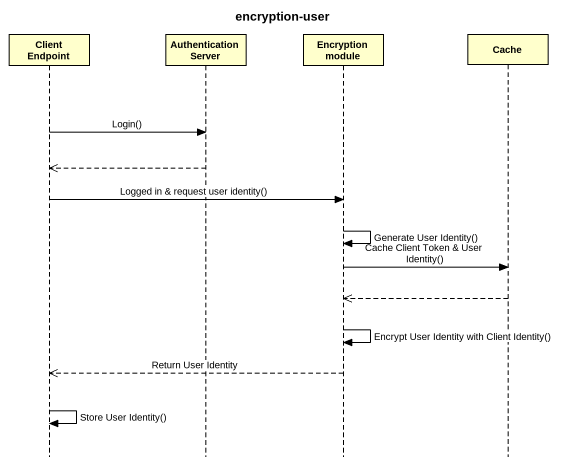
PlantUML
@startuml
title encryption-user
hide footbox
participant "Client Endpoint" as Client_Endpoint
participant "Authentication Server" as Authentication_Server
participant "Encryption module" as Encryption_module
participant Cache

Client_Endpoint -> Authentication_Server : Login()
Authentication_Server -->> Client_Endpoint
Client_Endpoint -> Encryption_module : Logged in & request user identity()
Encryption_module -> Encryption_module : Generate User Identity()
Encryption_module -> Cache : Cache Client Token & User Identity()
Cache -->> Encryption_module
Encryption_module -> Encryption_module : Encrypt User Identity with Client Identity()
Encryption_module -->> Client_Endpoint : Return User Identity
Client_Endpoint -> Client_Endpoint : Store User Identity()
@enduml
